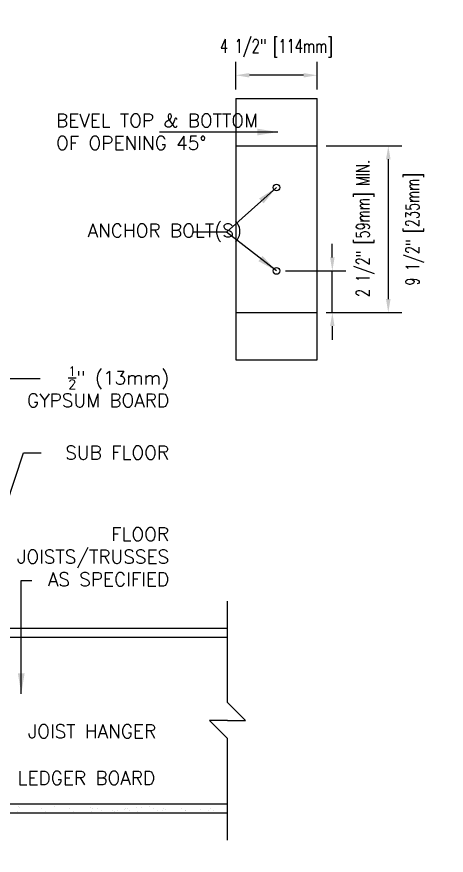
# Model space of a CAD drawing. Header units: inches. Extents: x 23.5 to 82.7, y -12.5 to 63.7.
# Drawn here: x 58.93 to 82.72, y 17.16 to 63.66 of the extents above; entities that cross this region are included whole.
import ezdxf
from ezdxf.enums import TextEntityAlignment as Align

# ---------------------------------------------------------------- set-up
doc = ezdxf.new("R2010")
doc.units = ezdxf.units.IN
doc.header["$LTSCALE"] = 0.5
doc.header["$MEASUREMENT"] = 0
for name, color, linetype in [('HATCH', 12, 'Continuous'), ('line25', 2, 'Continuous'), ('LINE9', 9, 'Continuous'), ('TEXT', 4, 'Continuous')]:
    doc.layers.add(name, color=color, linetype=linetype)
doc.styles.add('DIM', font='romans.shx', dxfattribs={"width": 0.7})
doc.styles.add('ROMANS', font='romans.shx', dxfattribs={"height": 1.125})
doc.dimstyles.new('ext_12', dxfattribs={"dimscale": 12, "dimtxt": 0.09375, "dimasz": 0.09375, "dimexe": 0.09375, "dimexo": 0.0625, "dimgap": 0.0625, "dimtad": 1, "dimdec": 1, "dimzin": 3, "dimdsep": 46, "dimlunit": 4, "dimtxsty": 'DIM', "dimcen": 0.09, "dimdle": 0.09375, "dimclrt": 4, "dimadec": 0, "dimazin": 0, "dimtfac": 1, "dimtdec": 1, "dimtmove": 2, "dimatfit": 3, "dimfxl": 0, "dimfrac": 2, "dimtolj": 1, "dimtzin": 0, "dimarcsym": 0})
doc.dimstyles.new('ext_8', dxfattribs={"dimscale": 8, "dimtxt": 0.09375, "dimasz": 0.09375, "dimexe": 0.09375, "dimexo": 0.0625, "dimgap": 0.0625, "dimtad": 1, "dimdec": 1, "dimzin": 3, "dimdsep": 46, "dimlunit": 4, "dimtxsty": 'DIM', "dimcen": 0.09, "dimdle": 0.09375, "dimclrt": 4, "dimadec": 0, "dimazin": 0, "dimtfac": 1, "dimtdec": 1, "dimtmove": 2, "dimatfit": 3, "dimfxl": 0, "dimfrac": 2, "dimtolj": 1, "dimtzin": 0, "dimarcsym": 0})

# ---------------------------------------------------------------- blocks, each defined once
blk = doc.blocks.new('*D2')
at = {"layer": 'Defpoints', "color": 0}
for p in [(73.315, 49.565), (76.409, 49.565), (75.565, 47.252)]:
    blk.add_point(p, dxfattribs=at)
at = {"layer": 'TEXT', "color": 0, "lineweight": -2}
for p, q in [((76.409, 50.315), (76.409, 51.065)), ((73.815, 49.565), (77.159, 49.565)), ((76.409, 47.252), (76.409, 49.565)), ((76.065, 47.252), (77.159, 47.252)), ((76.409, 46.502), (76.409, 45.752))]:
    blk.add_line(p, q, dxfattribs=at)
at = {"layer": 'TEXT', "color": 0}
for points in [[(76.284, 50.315), (76.534, 50.315), (76.409, 49.565)], [(76.284, 46.502), (76.534, 46.502), (76.409, 47.252)]]:
    blk.add_solid(points, dxfattribs=at)
at = {"layer": 'TEXT', "color": 4, "insert": (78.224, 51.923), "char_height": 0.75, "attachment_point": 5, "rotation": 90, "style": 'DIM'}
blk.add_mtext('\\A1;2 1/2" [59mm] MIN.', dxfattribs=at)
blk = doc.blocks.new('*D3')
at = {"layer": 'Defpoints', "color": 0}
for p in [(75.565, 56.502), (75.565, 47.252), (79.508, 47.252)]:
    blk.add_point(p, dxfattribs=at)
at = {"layer": 'TEXT', "color": 0, "lineweight": -2}
for p, q in [((76.065, 56.502), (80.258, 56.502)), ((79.508, 55.752), (79.508, 48.002)), ((76.065, 47.252), (80.258, 47.252))]:
    blk.add_line(p, q, dxfattribs=at)
at = {"layer": 'TEXT', "color": 0}
for points in [[(79.383, 55.752), (79.633, 55.752), (79.508, 56.502)], [(79.383, 48.002), (79.633, 48.002), (79.508, 47.252)]]:
    blk.add_solid(points, dxfattribs=at)
at = {"layer": 'TEXT', "color": 4, "insert": (80.971, 51.877), "char_height": 0.75, "attachment_point": 5, "rotation": 90, "style": 'DIM'}
blk.add_mtext('\\A1;9 1/2" [235mm]', dxfattribs=at)
blk = doc.blocks.new('*D4')
at = {"layer": 'Defpoints', "color": 0}
for p in [(71.065, 60.413), (71.065, 59.127), (75.565, 59.127)]:
    blk.add_point(p, dxfattribs=at)
at = {"layer": 'TEXT', "color": 0, "lineweight": -2}
for p, q in [((71.065, 59.627), (71.065, 61.163)), ((75.565, 59.627), (75.565, 61.163)), ((74.815, 60.413), (71.815, 60.413))]:
    blk.add_line(p, q, dxfattribs=at)
at = {"layer": 'TEXT', "color": 0}
for points in [[(71.815, 60.538), (71.815, 60.288), (71.065, 60.413)], [(74.815, 60.538), (74.815, 60.288), (75.565, 60.413)]]:
    blk.add_solid(points, dxfattribs=at)
at = {"layer": 'TEXT', "color": 4, "insert": (73.315, 61.913), "char_height": 0.75, "attachment_point": 5, "style": 'DIM'}
blk.add_mtext('\\A1;4 1/2" [114mm]', dxfattribs=at)

msp = doc.modelspace()

# ---------------------------------------------------------------- linework, layer by layer
at = {"layer": 'HATCH'}
for p, q in [((58.951, 19.609), (58.951, 19.609)), ((59.004, 19.884), (59.004, 19.884)), ((59.096, 19.8), (59.096, 19.8)), ((59.716, 19.986), (59.716, 19.986)), ((60.298, 19.746), (60.298, 19.746)), ((60.422, 19.54), (60.422, 19.54)), ((60.509, 19.612), (60.509, 19.612)), ((61.034, 19.84), (61.034, 19.84)), ((61.701, 19.533), (61.701, 19.533)), ((61.855, 19.749), (61.855, 19.749)), ((62.066, 19.614), (62.066, 19.614)), ((63.035, 19.823), (63.035, 19.823)), ((63.051, 19.582), (63.051, 19.582)), ((63.127, 19.738), (63.127, 19.738)), ((63.412, 19.752), (63.412, 19.752)), ((63.566, 19.535), (63.566, 19.535)), ((63.623, 19.617), (63.623, 19.617)), ((64.245, 19.624), (64.245, 19.624)), ((64.36, 19.599), (64.36, 19.599)), ((64.506, 19.658), (64.506, 19.658)), ((64.912, 19.712), (64.912, 19.712)), ((64.969, 19.754), (64.969, 19.754)), ((65.065, 19.779), (65.065, 19.779)), ((65.18, 19.62), (65.18, 19.62)), ((65.591, 19.801), (65.591, 19.801)), ((65.639, 19.593), (65.639, 19.593)), ((65.851, 19.836), (65.851, 19.836)), ((66.258, 19.889), (66.258, 19.889)), ((66.526, 19.757), (66.526, 19.757)), ((66.737, 19.623), (66.737, 19.623)), ((66.937, 19.979), (66.937, 19.979)), ((66.99, 19.641), (66.99, 19.641)), ((67.066, 19.762), (67.066, 19.762)), ((67.158, 19.677), (67.158, 19.677)), ((68.083, 19.76), (68.083, 19.76)), ((68.294, 19.626), (68.294, 19.626)), ((68.298, 19.658), (68.298, 19.658)), ((69.096, 19.717), (69.096, 19.717)), ((69.577, 19.652), (69.577, 19.652)), ((69.64, 19.763), (69.64, 19.763)), ((69.851, 19.629), (69.851, 19.629)), ((59.113, 19.523), (59.113, 19.523))]:
    msp.add_line(p, q, dxfattribs=at)
at = {"layer": 'line25'}
for p, q in [((54.853, 29.258), (70.605, 29.258)), ((54.853, 20.008), (70.605, 20.008))]:
    msp.add_line(p, q, dxfattribs=at)
at = {"layer": 'LINE9'}
for p, q in [((71.065, 59.127), (71.065, 44.627)), ((71.065, 59.127), (75.565, 59.127)), ((75.565, 44.627), (75.565, 59.127)), ((71.065, 56.502), (75.565, 56.502)), ((71.065, 47.252), (75.565, 47.252)), ((71.065, 44.627), (75.565, 44.627)), ((70.605, 25.633), (70.605, 31.258)), ((54.853, 29.758), (70.605, 29.758)), ((71.605, 24.633), (70.605, 25.633)), ((70.605, 24.633), (69.605, 24.633)), ((69.605, 24.633), (70.605, 23.633)), ((70.605, 24.633), (71.605, 24.633)), ((70.605, 18.008), (70.605, 23.633)), ((54.853, 19.508), (70.605, 19.508))]:
    msp.add_line(p, q, dxfattribs=at)
for centre in [(73.315, 54.19), (73.315, 49.565)]:
    msp.add_circle(centre, 0.188, dxfattribs=at)
at = {"layer": 'TEXT'}
msp.add_lwpolyline([(57.353, 24.067, 0, 0.36, 0), (58.433, 24.067, 0, 0, 0), (59.599, 24.081, 0, 0, 0)], format="xyseb", dxfattribs=at)

# ---------------------------------------------------------------- texts
at = {"layer": 'TEXT', "style": 'ROMANS'}
for s, p in [(' JOIST HANGER', (59.038, 24.036)), (' LEDGER BOARD', (58.465, 21.444))]:
    msp.add_text(s, height=0.75, dxfattribs=at).set_placement(p, align=Align.MIDDLE_LEFT)
at = {"layer": 'TEXT', "char_height": 0.75, "style": 'ROMANS'}
for s, insert, width, attachment_point in [('BEVEL TOP & BOTTOM \\POF OPENING 45%%D', (61.106, 57.28), 10.7094, 4), ('ANCHOR BOLT(S)', (62.854, 51.68), 8.21011, 4), ('\\A1;{\\H0.7x;\\S1/2;}" (13mm) GYPSUM BOARD', (67.372, 43.138), 8.97894, 6), ('\\A1;{\\H1x;SUB FLOOR}', (67.372, 39.488), 11.43486, 6), ('\\A1;FLOOR JOISTS/TRUSSES \\PAS SPECIFIED', (67.372, 33.716), 11.43486, 6)]:
    msp.add_mtext(s, dxfattribs=dict(at, insert=insert, width=width, attachment_point=attachment_point))

# ---------------------------------------------------------------- dimensions: what is measured, and where the dimension line sits
at = {"layer": 'TEXT'}
dim = msp.add_linear_dim(base=(71.065, 60.413), p1=(75.565, 59.127), p2=(71.065, 59.127), dimstyle='ext_8', dxfattribs=at)
dim.commit()
dim.dimension.update_dxf_attribs({"geometry": '*D4', "text_midpoint": (73.315, 61.913), "dimtype": 160})
dim = msp.add_linear_dim(base=(79.508299069, 47.252439004), p1=(75.564539274, 56.502439004), p2=(75.564539274, 47.252439004), angle=90, dimstyle='ext_8', dxfattribs=at)
dim.commit()
dim.dimension.update_dxf_attribs({"geometry": '*D3', "text_midpoint": (80.971459865, 51.877439004), "dimtype": 160})
dim = msp.add_linear_dim(base=(76.409, 49.565), p1=(75.565, 47.252), p2=(73.315, 49.565), angle=90, text='<> MIN.', dimstyle='ext_8', dxfattribs=at)
dim.commit()
dim.dimension.update_dxf_attribs({"geometry": '*D2', "text_midpoint": (78.224, 51.923), "dimtype": 160})

# ---------------------------------------------------------------- leaders
msp.add_leader([(73.388, 57.266), (66.829, 57.266)], dimstyle='ext_12', dxfattribs=at)
for points in [[(73.315, 54.19), (70.541, 51.713), (68.686, 51.713)], [(73.315, 49.565), (70.541, 51.713)], [(55.353, 43.595), (60.233, 43.595)], [(56.091, 29.758), (59.3, 39.471), (60.289, 39.471)], [(59.181, 26.118), (59.181, 32.396), (59.774, 32.396)], [(53.665, 18.819), (57.878, 15.886), (59.15, 15.886)]]:
    msp.add_leader(points, dimstyle='ext_12', override={"dimgap": 0.0625, "dimtad": 0}, dxfattribs=at)

doc.saveas('drawing.dxf')
